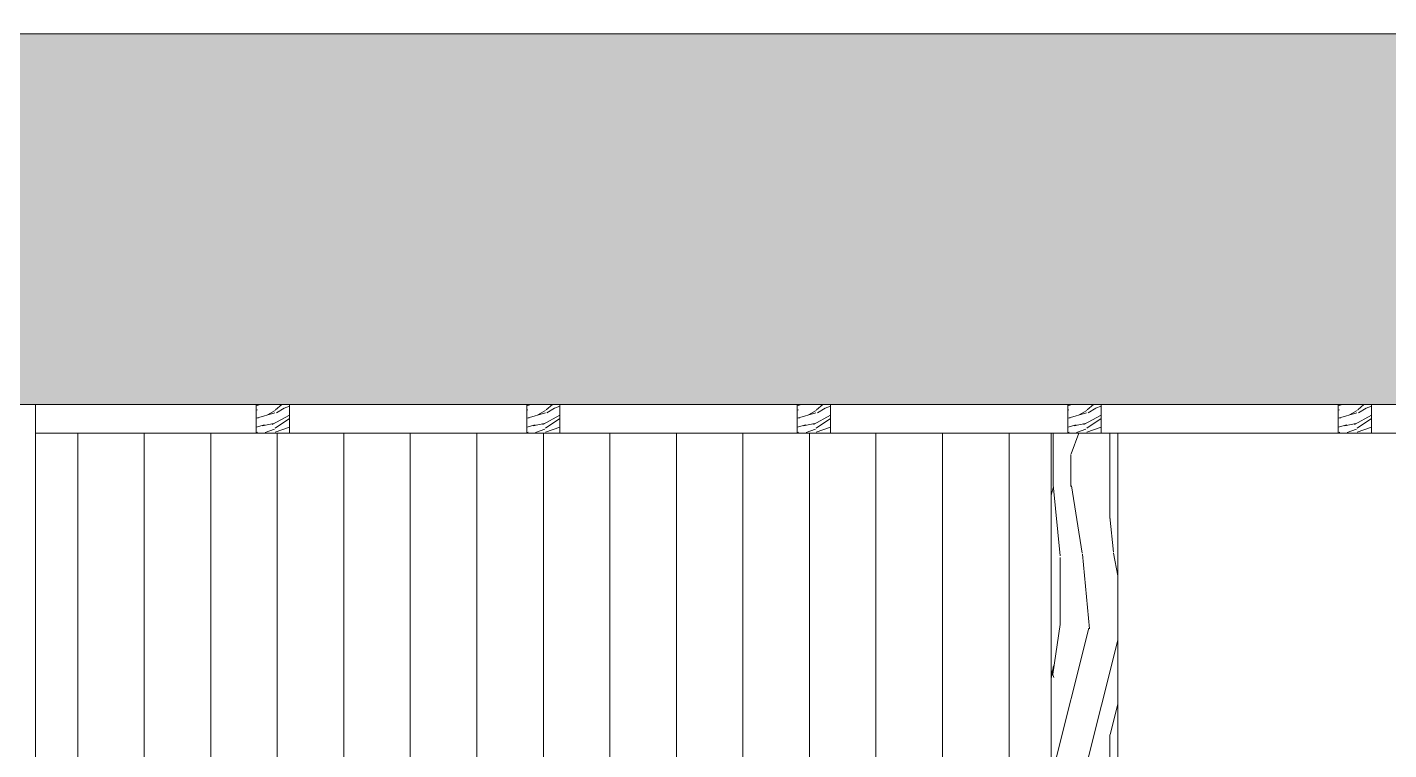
# Model space of a CAD drawing. Header units: metres. Extents: x -197 to 1099, y -24 to 14.
# Drawn here: x 736.388 to 739.458, y 1.736 to 3.365 of the extents above; entities that cross this region are included whole.
import ezdxf

# ---------------------------------------------------------------- set-up
doc = ezdxf.new("R2010")
doc.units = ezdxf.units.M
doc.header["$LTSCALE"] = 0.001
for name, color, linetype, lineweight, true_color in [('Jach-Anotaciones-CalidaddeLínea  0.13', 7, 'Continuous', 13, 0x000000), ('Jach-Anotaciones-CalidaddeLínea 0.18', 7, 'Continuous', 18, 0x000000), ('Jach-Anotaciones-Hatch-Lum50%', 9, 'Continuous', 13, 0x808080), ('JACH-Arq-Puertas01-', 7, 'Continuous', 13, 0x404040)]:
    doc.layers.add(name, color=color, linetype=linetype, lineweight=lineweight, true_color=true_color)

msp = doc.modelspace()

# ---------------------------------------------------------------- hatches: boundary and pattern name
at = {"layer": 'Jach-Anotaciones-Hatch-Lum50%', "ltscale": 100}
h = msp.add_hatch(dxfattribs=at)
h.set_pattern_fill('WOOD_01', color=256, scale=0.8, angle=90, pattern_type=2)
h.set_pattern_definition([(90, (539.9313, 0.568), (-0.8, 5e-17), [0.16, -0.64]), (98.9726, (540.363294, 0.576), (-0.7999981005, 4.8000000235), [0.1538832, -15.2344232]), (95.7105, (540.315294, 0.568), (-0.799988406, 7.20000014), [0.1607984, -7.8791008]), (74.5779, (540.075294, 0.568), (2.399989871, 8.7999996156), [0.2406656, -23.8259016]), (83.6599, (539.811294, 0.584), (-1.634e-06, 0.800000253), [0.1448864, -7.0994208]), (75.0686, (540.267294, 0.608), (0.799998696, 3.199999993), [0.1241936, -12.2951456]), (78.6901, (539.8033, 0.328), (-3e-07, 0.80000023), [0.3263376, -3.7528776]), (95.7105, (540.435294, 0.576), (-0.799988406, 7.20000014), [0.0803992, -7.9595]), (90, (540.0993, 0.568), (-0.8, 5e-17), [0.08, -0.72]), (90, (540.0033, 0.408), (-0.8, 5e-17), [0.24, -0.56]), (101.3099, (539.8833, 0.568), (-0.79999795, 3.19999982), [0.081584, -3.9976312]), (92.7263, (540.179294, 0.488), (-0.799996814, 16.000000236), [0.1681904, -16.6508464]), (82.4054, (540.203294, 0.528), (0.799994947, 6.399999886), [0.1210616, -11.9851336]), (90, (540.5073, 0.488), (-0.8, 5e-17), [0.16, -0.64]), (88.8309, (540.547294, 0.408), (-6.144e-07, 0.8000001466), [0.3920816, -38.81608]), (90, (539.9473, 0.408), (-0.8, 5e-17), [0.08, -0.72]), (90, (539.8833, 0.488), (-0.8, 5e-17), [0.08, -0.72]), (90, (539.8113, 0.128), (-0.8, 5e-17), [0.12, -0.68]), (80.5377, (539.7713, 0.344), (-3.1e-07, 0.80000006), [0.2433104, -4.6228992]), (90, (539.7713, 0.088), (-0.8, 5e-17), [0.16, -0.64]), (90, (540.4913, 0), (-0.8, 5e-17), [0.088, -0.712]), (90, (540.4513, 0.408), (-0.8, 5e-17), [0.08, -0.72]), (90, (540.4273, 0), (-0.8, 5e-17), [0.168, -0.632]), (95.4403, (540.379294, 0.408), (-0.799995827, 7.999999761), [0.16876, -16.7072576]), (90, (540.3153, 0.416), (-0.8, 5e-17), [0.152, -0.648]), (90, (540.2993, 0), (-0.8, 5e-17), [0.088, -0.712]), (88.8309, (540.171294, 0.096), (-6.144e-07, 0.8000001466), [0.3920816, -38.81608]), (90, (540.0993, 0.168), (-0.8, 5e-17), [0.08, -0.72]), (90, (540.0753, 0.088), (-0.8, 5e-17), [0.08, -0.72]), (90, (540.0753, 0.408), (-0.8, 5e-17), [0.16, -0.64]), (90, (540.0593, 0.248), (-0.8, 5e-17), [0.08, -0.72]), (90, (539.9633, 0.088), (-0.8, 5e-17), [0.16, -0.64]), (109.6538, (540.299294, 0.304), (-3.19999566, 8.800000202), [0.1189288, -11.7739248]), (101.3099, (540.0753, 0.168), (-0.79999795, 3.19999982), [0.081584, -3.9976312]), (101.3099, (540.1153, 0.488), (-0.79999795, 3.19999982), [0.081584, -3.9976312]), (95.7105, (539.811294, 0.248), (-0.799988406, 7.20000014), [0.0803992, -7.9595]), (79.6952, (539.755294, 0), (0.799995757, 4.799999982), [0.0894424, -8.854828]), (78.6901, (540.4913, 0.088), (-3e-07, 0.80000023), [0.081584, -3.9976312]), (180, (540.5073, 0.168), (-1e-16, -0.8), [0, -0.8]), (76.6076, (540.059294, 0), (3.1999756264, 13.60000018), [0.172696, -17.0969232]), (101.3099, (539.9473, 0.488), (-0.79999795, 3.19999982), [0.081584, -3.9976312]), (100.3048, (540.451294, 0.488), (-0.799996835, 3.99999983), [0.0894424, -8.854828]), (78.6901, (540.0993, 0.248), (-3e-07, 0.80000023), [0.081584, -3.9976312]), (78.6901, (540.0593, 0.328), (-3e-07, 0.80000023), [0.081584, -3.9976312]), (71.5651, (540.1393, 0), (-9.3e-07, 0.79999983), [0.1011928, -2.4286288]), (75.9638, (539.8673, 0.088), (-1e-06, 0.79999968), [0.3298488, -2.9686352]), (73.3008, (539.811294, 0.248), (1.599994986, 5.599999966), [0.2505672, -8.101676]), (90, (539.7713, 0.248), (-0.8, 5e-17), [0.096, -0.704]), (75.9638, (540.4273, 0.168), (-1e-06, 0.79999968), [0.3298488, -2.9686352]), (75.9638, (540.3713, 0.088), (-1e-06, 0.79999968), [0.3298488, -2.9686352]), (75.9638, (540.2993, 0.088), (-1e-06, 0.79999968), [0.3298488, -2.9686352]), (79.6952, (539.947294, 0), (0.799995757, 4.799999982), [0.0894424, -8.854828]), (75.9638, (539.9633, 0.248), (-1e-06, 0.79999968), [0.164924, -3.13356]), (79.6952, (540.203294, 0), (0.799995757, 4.799999982), [0.0894424, -8.854828]), (87.6141, (540.259294, 0.416), (-9.81e-07, 0.799999957), [0.1921664, -19.024492]), (79.6952, (540.115294, 0.328), (0.799995757, 4.799999982), [0.0894424, -8.854828]), (102.5288, (540.131294, 0.416), (-0.799999443, 3.200000383), [0.073756, -7.3018792]), (79.5626, (540.243294, 0), (1.5999882748, 8.799999746), [0.3091152, -30.602364]), (81.8699, (540.2993, 0.304), (1.93e-07, 0.79999957), [0.1131368, -5.5437168]), (94.7636, (540.219294, 0.088), (-0.79999316, 8.79999996), [0.1926656, -9.4406096]), (90, (540.2033, 0.28), (-0.8, 5e-17), [0.248, -0.552]), (74.7449, (539.843294, 0), (0.799998657, 3.19999977), [0.0912144, -9.0301888]), (80.5377, (540.5073, 0.168), (-3.1e-07, 0.80000006), [0.2433104, -4.6228992]), (70.0169, (540.339294, 0), (0.79999946, 2.399999904), [0.0936376, -9.2701216]), (90, (539.8673, 0.648), (-0.8, 5e-17), [0.04, -0.76]), (90, (540.2193, 0.648), (-0.8, 5e-17), [0.08, -0.72]), (101.3099, (540.5073, 0.648), (-0.79999795, 3.19999982), [0.081584, -3.9976312]), (90, (540.4273, 0.656), (-0.8, 5e-17), [0.144, -0.656]), (73.3008, (540.003294, 0.648), (1.599994986, 5.599999966), [0.0835224, -8.2687208]), (78.0207, (540.171294, 0.656), (3.2008781664, 15.199999689), [0.1472056, -26.8405152]), (180, (540.5073, 0.648), (-1e-16, -0.8), [0, -0.8]), (90, (540.4913, 0.728), (-0.8, 5e-17), [0.072, -0.728]), (90, (540.3393, 0.728), (-0.8, 5e-17), [0.072, -0.728]), (90, (540.2993, 0.728), (-0.8, 5e-17), [0.072, -0.728]), (66.0376, (540.027294, 0.728), (2.39998932, 5.600000022), [0.0787912, -7.8002896]), (78.5163, (539.931294, 0.728), (0.8001243765, 3.9999999871), [0.0734704, -52.17242]), (71.5651, (540.2193, 0.728), (-9.3e-07, 0.79999983), [0.0758944, -2.4539264]), (77.4712, (539.827294, 0.728), (0.799999682, 4.000000256), [0.073756, -7.3018792])])
h.paths.add_polyline_path([(738.69687, 2.45), (738.84687, 2.45), (738.84687, 0.40002), (738.69687, 0.40002)])

# ---------------------------------------------------------------- linework, layer by layer
at = {"layer": 'Jach-Anotaciones-CalidaddeLínea  0.13', "ltscale": 100}
for points in [[(754.34687, 3.35), (754.34687, 3.5), (754.49687, 3.5), (754.49687, 6.15), (738.84687, 6.15), (738.84687, 7.55), (733.02077, 7.55), (733.02077, 3.5), (733.17077, 3.5), (733.17077, 3.35)], [(733.17077, -0.025), (736.40687, -0.025), (736.40687, 2.51458), (733.17077, 2.51458)], [(736.40687, 2.45), (738.69687, 2.45), (738.69687, 0.40002), (738.62187, 0.40002), (738.62187, 0.17489), (736.40687, 0.175)], [(738.69687, 2.45), (738.84687, 2.45), (738.84687, 0.40002), (738.69687, 0.40002)]]:
    msp.add_lwpolyline(points, close=True, dxfattribs=at)
at = {"layer": 'JACH-Arq-Puertas01-', "ltscale": 100}
for points in [[(736.50187, 2.75), (738.60187, 2.75), (738.60187, 0.175), (736.50187, 0.175)], [(736.50187, 2.75), (736.65187, 2.75), (736.65187, 0.175), (736.50187, 0.175)], [(736.65187, 2.75), (736.80187, 2.75), (736.80187, 0.175), (736.65187, 0.175)], [(736.80187, 2.75), (736.95187, 2.75), (736.95187, 0.175), (736.80187, 0.175)], [(736.95187, 2.75), (737.10187, 2.75), (737.10187, 0.175), (736.95187, 0.175)], [(737.10187, 2.75), (737.25187, 2.75), (737.25187, 0.175), (737.10187, 0.175)], [(737.25187, 2.75), (737.40187, 2.75), (737.40187, 0.175), (737.25187, 0.175)], [(737.40187, 2.75), (737.55187, 2.75), (737.55187, 0.175), (737.40187, 0.175)], [(737.55187, 2.75), (737.70187, 2.75), (737.70187, 0.175), (737.55187, 0.175)], [(737.70187, 2.75), (737.85187, 2.75), (737.85187, 0.175), (737.70187, 0.175)], [(737.85187, 2.75), (738.00187, 2.75), (738.00187, 0.175), (737.85187, 0.175)], [(738.00187, 2.75), (738.15187, 2.75), (738.15187, 0.175), (738.00187, 0.175)], [(738.15187, 2.75), (738.30187, 2.75), (738.30187, 0.175), (738.15187, 0.175)], [(738.30187, 2.75), (738.45187, 2.75), (738.45187, 0.175), (738.30187, 0.175)], [(738.60187, 2.75), (738.45187, 2.75), (738.45187, 0.175), (738.60187, 0.175)]]:
    msp.add_lwpolyline(points, close=True, dxfattribs=at)

# ---------------------------------------------------------------- next in the draw order: wipeouts: each hides what was drawn before it
at = {"ltscale": 100}
msp.add_wipeout([(733.17077, 3.35), (754.34687, 3.35), (754.34687, 2.51458), (733.17077, 2.51458)], dxfattribs=at).dxf.layer = 'Jach-Anotaciones-CalidaddeLínea 0.18'

# ---------------------------------------------------------------- next in the draw order: hatches: boundary and pattern name
at = {"layer": 'Jach-Anotaciones-Hatch-Lum50%', "ltscale": 100}
h = msp.add_hatch(dxfattribs=at)
h.set_pattern_fill('218', color=256, scale=0.13, pattern_type=2)
h.set_pattern_definition([(0, (540.66904, 0.04875), (0.26, 0.13), [0.0325, -0.2275]), (0, (540.66904, 0.065), (0.26, 0.13), [0.0325, -0.0975]), (0, (540.79904, 0.08125), (0.26, 0.13), [0.0325, -0.2275]), (0, (540.60404, 0), (0.26, 0.13), [0.01625, -0.13, 0.01625, -0.0975]), (45, (540.62029, 0.0325), (0, 0.13), [0.02298097, -0.34471456]), (45, (540.60404, 0.08125), (0, 0.13), [0.016419, -0.35127653]), (45, (540.60404, 0.0975), (0, 0.13), [0.019695, -0.34800053]), (135, (540.76654, 0.0975), (1e-17, 0.13), [0.019695, -0.34800053]), (135, (540.76654, 0.08125), (1e-17, 0.13), [0.016419, -0.35127653]), (135, (540.75029, 0.0325), (1e-17, 0.13), [0.02298097, -0.34471456]), (26.56505, (540.63654, 0.0325), (-7e-12, 0.13), [0.0363361, -0.25435273]), (26.56505, (540.63654, 0.04875), (-7e-12, 0.13), [0.0363361, -0.25435273]), (26.56505, (540.57154, 0.065), (-7e-12, 0.13), [0.0363361, -0.25435273]), (26.56505, (540.57154, 0.08125), (-7e-12, 0.13), [0.0363361, -0.25435273]), (63.43495, (540.604044, 0), (7e-12, 0.13), [0.0363361, -0.54504157]), (63.43495, (540.620294, 0), (7e-12, 0.13), [0.0363361, -0.54504157]), (116.56505, (540.750294, 0), (-7e-12, 0.13), [0.0363361, -0.54504157]), (116.56505, (540.766544, 0), (-7e-12, 0.13), [0.0363361, -0.54504157]), (153.43495, (540.73404, 0.0325), (7e-12, 0.13), [0.0363361, -0.25435273]), (153.43495, (540.73404, 0.04875), (7e-12, 0.13), [0.0363361, -0.25435273]), (153.43495, (540.79904, 0.065), (7e-12, 0.13), [0.0363361, -0.25435273]), (153.43495, (540.79904, 0.08125), (7e-12, 0.13), [0.0363361, -0.25435273]), (82.874984, (540.604044, 0), (6e-14, 0.13), [0.13101166, -1.96517535]), (97.125016, (540.766544, 0), (-6e-14, 0.13), [0.13101166, -1.96517535])])
h.paths.add_polyline_path([(733.17077, 3.35), (754.34687, 3.35), (754.34687, 2.51458), (733.17077, 2.51458)])

# ---------------------------------------------------------------- next in the draw order: linework, layer by layer
at = {"layer": 'Jach-Anotaciones-CalidaddeLínea  0.13', "ltscale": 100}
msp.add_lwpolyline([(733.17077, 3.35), (754.34687, 3.35), (754.34687, 2.51458), (733.17077, 2.51458)], close=True, dxfattribs=at)

# ---------------------------------------------------------------- next in the draw order: wipeouts: each hides what was drawn before it
at = {"ltscale": 100}
msp.add_wipeout([(754.34687, 2.51458), (736.40687, 2.51458), (736.40687, 2.45), (754.34687, 2.45)], dxfattribs=at).dxf.layer = 'Jach-Anotaciones-CalidaddeLínea 0.18'

# ---------------------------------------------------------------- next in the draw order: hatches: boundary and pattern name
at = {"layer": 'Jach-Anotaciones-Hatch-Lum50%', "ltscale": 100}
h = msp.add_hatch(dxfattribs=at)
h.set_pattern_fill('WOOD_01', color=256, scale=0.2, angle=30, pattern_type=2)
h.set_pattern_definition([(30, (309.30012, 0.2061), (-0.1, 0.17320508), [0.04, -0.16]), (38.9726, (309.355848, 0.113569), (0.93923072707, 0.77320467243), [0.0384708, -3.8086058]), (35.7105, (309.348116, 0.122962), (1.4588472062, 1.0732025879), [0.0401996, -1.9697752]), (14.5779, (309.318116, 0.174923), (2.20525453897, 0.58038690266), [0.0601664, -5.9564754]), (23.6599, (309.28858, 0.23408), (0.1732049312, 0.1000003855), [0.0362216, -1.7748552]), (15.0686, (309.350776, 0.138354), (0.7928201585, 0.22679520083), [0.0310484, -3.0737864]), (18.6901, (309.232155, 0.203813), (0.1732050942, 0.1000000934), [0.0815844, -0.9382194]), (35.7105, (309.364848, 0.09798), (1.4588472062, 1.0732025879), [0.0200998, -1.989875]), (30, (309.32112, 0.16973), (-0.1, 0.17320508), [0.02, -0.18]), (30, (309.27448, 0.17051), (-0.1, 0.17320508), [0.06, -0.14]), (41.3099, (309.294116, 0.216492), (0.59282054, 0.573204614), [0.020396, -0.9994078]), (32.7263, (309.313796, 0.142406), (3.36410206446, 2.1732044205), [0.0420476, -4.1627116]), (22.4054, (309.325456, 0.14221), (1.4856399898, 0.6267959991), [0.0302654, -2.9962834]), (30, (309.3548, 0.0714), (-0.1, 0.17320508), [0.04, -0.16]), (28.8309, (309.342475, 0.052732), (0.173205035693, 0.10000015135), [0.0980204, -9.70402]), (30, (309.26748, 0.18264), (-0.1, 0.17320508), [0.02, -0.18]), (30, (309.2768, 0.2065), (-0.1, 0.17320508), [0.02, -0.18]), (30, (309.18985, 0.17708), (-0.1, 0.17320508), [0.03, -0.17]), (20.5377, (309.23162, 0.21274), (0.1732050554, 0.1000000749), [0.0608276, -1.1557248]), (30, (309.1762, 0.18074), (-0.1, 0.17320508), [0.04, -0.16]), (30, (309.24714, 0.01386), (-0.1, 0.17320508), [0.022, -0.178]), (30, (309.33048, 0.07352), (-0.1, 0.17320508), [0.02, -0.18]), (30, (309.23914, 0.02771), (-0.1, 0.17320508), [0.042, -0.158]), (35.4403, (309.321475, 0.089105), (1.63205127745, 1.17320414736), [0.04219, -4.1768144]), (30, (309.3152, 0.10396), (-0.1, 0.17320508), [0.038, -0.162]), (30, (309.22314, 0.05543), (-0.1, 0.17320508), [0.022, -0.178]), (28.8309, (309.227925, 0.0951384), (0.173205035693, 0.10000015135), [0.0980204, -9.70402]), (30, (309.23451, 0.11973), (-0.1, 0.17320508), [0.02, -0.18]), (30, (309.2142, 0.11492), (-0.1, 0.17320508), [0.02, -0.18]), (30, (309.28348, 0.15492), (-0.1, 0.17320508), [0.04, -0.16]), (30, (309.24683, 0.13839), (-0.1, 0.17320508), [0.02, -0.18]), (30, (309.2002, 0.13917), (-0.1, 0.17320508), [0.04, -0.16]), (49.6538, (309.288958, 0.093426), (1.50525647452, 1.79281940855), [0.0297322, -2.9434812]), (41.3099, (309.231514, 0.124923), (0.59282054, 0.573204614), [0.020396, -0.9994078]), (41.3099, (309.305796, 0.156263), (0.59282054, 0.573204614), [0.020396, -0.9994078]), (35.7105, (309.215834, 0.19208), (1.4588472062, 1.0732025879), [0.0200998, -1.989875]), (19.6952, (309.15514, 0.173205), (1.1392299502, 0.4267958355), [0.0223606, -2.213707]), (18.6901, (309.266193, 0.024856), (0.1732050942, 0.1000000934), [0.020396, -0.9994078]), (120, (309.28551, 0.0314), (-0.17320508, -0.1), [0, -0.2]), (16.6076, (309.19314, 0.107387), (3.34448336513, 1.00718497651), [0.043174, -4.2742308]), (41.3099, (309.284796, 0.192636), (0.59282054, 0.573204614), [0.020396, -0.9994078]), (40.3048, (309.347796, 0.083517), (0.7660257626, 0.6732043744), [0.0223606, -2.213707]), (18.6901, (309.251834, 0.129727), (0.1732050942, 0.1000000934), [0.020396, -0.9994078]), (18.6901, (309.264155, 0.148387), (0.1732050942, 0.1000000934), [0.020396, -0.9994078]), (11.5651, (309.20314, 0.090067), (0.173204928, 0.1000001815), [0.0252982, -0.6071572]), (15.9638, (309.188193, 0.159956), (0.173204888, 0.100000176), [0.0824622, -0.7421588]), (13.3008, (309.215834, 0.19208), (1.4124349312, 0.3535909199), [0.0626418, -2.025419]), (30, (309.21083, 0.20074), (-0.1, 0.17320508), [0.024, -0.176]), (15.9638, (309.275514, 0.048713), (0.173204888, 0.100000176), [0.0824622, -0.7421588]), (15.9638, (309.251193, 0.050837), (0.173204888, 0.100000176), [0.0824622, -0.7421588]), (15.9638, (309.242193, 0.066426), (0.173204888, 0.100000176), [0.0824622, -0.7421588]), (19.6952, (309.17914, 0.131636), (1.1392299502, 0.4267958355), [0.0223606, -2.213707]), (15.9638, (309.234834, 0.15917), (0.173204888, 0.100000176), [0.041231, -0.78339]), (19.6952, (309.21114, 0.07621), (1.1392299502, 0.4267958355), [0.0223606, -2.213707]), (27.6141, (309.308207, 0.116086), (0.17320494875, 0.10000020701), [0.0480416, -4.756123]), (19.6952, (309.271155, 0.136263), (1.1392299502, 0.4267958355), [0.0223606, -2.213707]), (42.5288, (309.292207, 0.143799), (0.5928204755, 0.573205008), [0.018439, -1.8254698]), (19.5626, (309.2161404, 0.06755), (2.10525436768, 0.75359234531), [0.0772788, -7.650591]), (21.8699, (309.288958, 0.093426), (0.1732050116, 0.0999999042), [0.0282842, -1.3859292]), (34.7636, (309.232193, 0.083746), (1.80525673466, 1.27320359476), [0.0481664, -2.3601524]), (30, (309.27176, 0.11121), (-0.1, 0.17320508), [0.062, -0.138]), (14.7449, (309.16614, 0.154153), (0.7928201053, 0.2267951812), [0.0228036, -2.2575472]), (20.5377, (309.285514, 0.031392), (0.1732050554, 0.1000000749), [0.0608276, -1.1557248]), (10.0169, (309.22814, 0.046765), (0.619615154, 0.1267950243), [0.0234094, -2.3175304]), (30, (309.30944, 0.22996), (-0.1, 0.17320508), [0.01, -0.19]), (30, (309.35344, 0.15375), (-0.1, 0.17320508), [0.02, -0.18]), (41.3099, (309.389437, 0.091392), (0.59282054, 0.573204614), [0.020396, -0.9994078]), (30, (309.38117, 0.10971), (-0.1, 0.17320508), [0.036, -0.164]), (13.3008, (309.326437, 0.200512), (1.4124349312, 0.3535909199), [0.0208806, -2.0671802]), (18.0207, (309.3491686, 0.1651384), (3.69100623785, 1.20698950949), [0.0368014, -6.7101288]), (120, (309.38944, 0.0914), (-0.17320508, -0.1), [0, -0.2]), (30, (309.40476, 0.10486), (-0.1, 0.17320508), [0.018, -0.182]), (30, (309.38576, 0.13777), (-0.1, 0.17320508), [0.018, -0.182]), (30, (309.38076, 0.14643), (-0.1, 0.17320508), [0.018, -0.182]), (6.0376, (309.346757, 0.205315), (1.5124342352, 0.1803870725), [0.0196978, -1.9500724]), (18.5163, (309.334757, 0.2261), (0.966040948051, 0.32676798933), [0.0183676, -13.043105]), (11.5651, (309.37076, 0.163746), (0.173204928, 0.1000001815), [0.0189736, -0.6134816]), (17.4712, (309.321757, 0.248617), (0.9660254196, 0.32679502), [0.018439, -1.8254698])])
h.paths.add_polyline_path([(736.90437, 2.51458), (736.97937, 2.51458), (736.97937, 2.45), (736.90437, 2.45)])
h = msp.add_hatch(dxfattribs=at)
h.set_pattern_fill('WOOD_01', color=256, scale=0.2, angle=30, pattern_type=2)
h.set_pattern_definition([(30, (309.91012, 0.2061), (-0.1, 0.17320508), [0.04, -0.16]), (38.9726, (309.965848, 0.113569), (0.93923072707, 0.77320467243), [0.0384708, -3.8086058]), (35.7105, (309.958116, 0.122962), (1.4588472062, 1.0732025879), [0.0401996, -1.9697752]), (14.5779, (309.928116, 0.174923), (2.20525453897, 0.58038690266), [0.0601664, -5.9564754]), (23.6599, (309.89858, 0.23408), (0.1732049312, 0.1000003855), [0.0362216, -1.7748552]), (15.0686, (309.960776, 0.138354), (0.7928201585, 0.22679520083), [0.0310484, -3.0737864]), (18.6901, (309.842155, 0.203813), (0.1732050942, 0.1000000934), [0.0815844, -0.9382194]), (35.7105, (309.974848, 0.09798), (1.4588472062, 1.0732025879), [0.0200998, -1.989875]), (30, (309.93112, 0.16973), (-0.1, 0.17320508), [0.02, -0.18]), (30, (309.88448, 0.17051), (-0.1, 0.17320508), [0.06, -0.14]), (41.3099, (309.904116, 0.216492), (0.59282054, 0.573204614), [0.020396, -0.9994078]), (32.7263, (309.923796, 0.142406), (3.36410206446, 2.1732044205), [0.0420476, -4.1627116]), (22.4054, (309.935456, 0.14221), (1.4856399898, 0.6267959991), [0.0302654, -2.9962834]), (30, (309.9648, 0.0714), (-0.1, 0.17320508), [0.04, -0.16]), (28.8309, (309.952475, 0.052732), (0.173205035693, 0.10000015135), [0.0980204, -9.70402]), (30, (309.87748, 0.18264), (-0.1, 0.17320508), [0.02, -0.18]), (30, (309.8868, 0.2065), (-0.1, 0.17320508), [0.02, -0.18]), (30, (309.79985, 0.17708), (-0.1, 0.17320508), [0.03, -0.17]), (20.5377, (309.84162, 0.21274), (0.1732050554, 0.1000000749), [0.0608276, -1.1557248]), (30, (309.7862, 0.18074), (-0.1, 0.17320508), [0.04, -0.16]), (30, (309.85714, 0.01386), (-0.1, 0.17320508), [0.022, -0.178]), (30, (309.94048, 0.07352), (-0.1, 0.17320508), [0.02, -0.18]), (30, (309.84914, 0.02771), (-0.1, 0.17320508), [0.042, -0.158]), (35.4403, (309.931475, 0.089105), (1.63205127745, 1.17320414736), [0.04219, -4.1768144]), (30, (309.9252, 0.10396), (-0.1, 0.17320508), [0.038, -0.162]), (30, (309.83314, 0.05543), (-0.1, 0.17320508), [0.022, -0.178]), (28.8309, (309.837925, 0.0951384), (0.173205035693, 0.10000015135), [0.0980204, -9.70402]), (30, (309.84451, 0.11973), (-0.1, 0.17320508), [0.02, -0.18]), (30, (309.8242, 0.11492), (-0.1, 0.17320508), [0.02, -0.18]), (30, (309.89348, 0.15492), (-0.1, 0.17320508), [0.04, -0.16]), (30, (309.85683, 0.13839), (-0.1, 0.17320508), [0.02, -0.18]), (30, (309.8102, 0.13917), (-0.1, 0.17320508), [0.04, -0.16]), (49.6538, (309.898958, 0.093426), (1.50525647452, 1.79281940855), [0.0297322, -2.9434812]), (41.3099, (309.841514, 0.124923), (0.59282054, 0.573204614), [0.020396, -0.9994078]), (41.3099, (309.915796, 0.156263), (0.59282054, 0.573204614), [0.020396, -0.9994078]), (35.7105, (309.825834, 0.19208), (1.4588472062, 1.0732025879), [0.0200998, -1.989875]), (19.6952, (309.76514, 0.173205), (1.1392299502, 0.4267958355), [0.0223606, -2.213707]), (18.6901, (309.876193, 0.024856), (0.1732050942, 0.1000000934), [0.020396, -0.9994078]), (120, (309.89551, 0.0314), (-0.17320508, -0.1), [0, -0.2]), (16.6076, (309.80314, 0.107387), (3.34448336513, 1.00718497651), [0.043174, -4.2742308]), (41.3099, (309.894796, 0.192636), (0.59282054, 0.573204614), [0.020396, -0.9994078]), (40.3048, (309.957796, 0.083517), (0.7660257626, 0.6732043744), [0.0223606, -2.213707]), (18.6901, (309.861834, 0.129727), (0.1732050942, 0.1000000934), [0.020396, -0.9994078]), (18.6901, (309.874155, 0.148387), (0.1732050942, 0.1000000934), [0.020396, -0.9994078]), (11.5651, (309.81314, 0.090067), (0.173204928, 0.1000001815), [0.0252982, -0.6071572]), (15.9638, (309.798193, 0.159956), (0.173204888, 0.100000176), [0.0824622, -0.7421588]), (13.3008, (309.825834, 0.19208), (1.4124349312, 0.3535909199), [0.0626418, -2.025419]), (30, (309.82083, 0.20074), (-0.1, 0.17320508), [0.024, -0.176]), (15.9638, (309.885514, 0.048713), (0.173204888, 0.100000176), [0.0824622, -0.7421588]), (15.9638, (309.861193, 0.050837), (0.173204888, 0.100000176), [0.0824622, -0.7421588]), (15.9638, (309.852193, 0.066426), (0.173204888, 0.100000176), [0.0824622, -0.7421588]), (19.6952, (309.78914, 0.131636), (1.1392299502, 0.4267958355), [0.0223606, -2.213707]), (15.9638, (309.844834, 0.15917), (0.173204888, 0.100000176), [0.041231, -0.78339]), (19.6952, (309.82114, 0.07621), (1.1392299502, 0.4267958355), [0.0223606, -2.213707]), (27.6141, (309.918207, 0.116086), (0.17320494875, 0.10000020701), [0.0480416, -4.756123]), (19.6952, (309.881155, 0.136263), (1.1392299502, 0.4267958355), [0.0223606, -2.213707]), (42.5288, (309.902207, 0.143799), (0.5928204755, 0.573205008), [0.018439, -1.8254698]), (19.5626, (309.8261404, 0.06755), (2.10525436768, 0.75359234531), [0.0772788, -7.650591]), (21.8699, (309.898958, 0.093426), (0.1732050116, 0.0999999042), [0.0282842, -1.3859292]), (34.7636, (309.842193, 0.083746), (1.80525673466, 1.27320359476), [0.0481664, -2.3601524]), (30, (309.88176, 0.11121), (-0.1, 0.17320508), [0.062, -0.138]), (14.7449, (309.77614, 0.154153), (0.7928201053, 0.2267951812), [0.0228036, -2.2575472]), (20.5377, (309.895514, 0.031392), (0.1732050554, 0.1000000749), [0.0608276, -1.1557248]), (10.0169, (309.83814, 0.046765), (0.619615154, 0.1267950243), [0.0234094, -2.3175304]), (30, (309.91944, 0.22996), (-0.1, 0.17320508), [0.01, -0.19]), (30, (309.96344, 0.15375), (-0.1, 0.17320508), [0.02, -0.18]), (41.3099, (309.999437, 0.091392), (0.59282054, 0.573204614), [0.020396, -0.9994078]), (30, (309.99117, 0.10971), (-0.1, 0.17320508), [0.036, -0.164]), (13.3008, (309.936437, 0.200512), (1.4124349312, 0.3535909199), [0.0208806, -2.0671802]), (18.0207, (309.9591686, 0.1651384), (3.69100623785, 1.20698950949), [0.0368014, -6.7101288]), (120, (309.99944, 0.0914), (-0.17320508, -0.1), [0, -0.2]), (30, (310.01476, 0.10486), (-0.1, 0.17320508), [0.018, -0.182]), (30, (309.99576, 0.13777), (-0.1, 0.17320508), [0.018, -0.182]), (30, (309.99076, 0.14643), (-0.1, 0.17320508), [0.018, -0.182]), (6.0376, (309.956757, 0.205315), (1.5124342352, 0.1803870725), [0.0196978, -1.9500724]), (18.5163, (309.944757, 0.2261), (0.966040948051, 0.32676798933), [0.0183676, -13.043105]), (11.5651, (309.98076, 0.163746), (0.173204928, 0.1000001815), [0.0189736, -0.6134816]), (17.4712, (309.931757, 0.248617), (0.9660254196, 0.32679502), [0.018439, -1.8254698])])
h.paths.add_polyline_path([(737.51437, 2.51458), (737.58937, 2.51458), (737.58937, 2.45), (737.51437, 2.45)])
h = msp.add_hatch(dxfattribs=at)
h.set_pattern_fill('WOOD_01', color=256, scale=0.2, angle=30, pattern_type=2)
h.set_pattern_definition([(30, (310.52012, 0.2061), (-0.1, 0.17320508), [0.04, -0.16]), (38.9726, (310.575848, 0.113569), (0.93923072707, 0.77320467243), [0.0384708, -3.8086058]), (35.7105, (310.568116, 0.122962), (1.4588472062, 1.0732025879), [0.0401996, -1.9697752]), (14.5779, (310.538116, 0.174923), (2.20525453897, 0.58038690266), [0.0601664, -5.9564754]), (23.6599, (310.50858, 0.23408), (0.1732049312, 0.1000003855), [0.0362216, -1.7748552]), (15.0686, (310.570776, 0.138354), (0.7928201585, 0.22679520083), [0.0310484, -3.0737864]), (18.6901, (310.452155, 0.203813), (0.1732050942, 0.1000000934), [0.0815844, -0.9382194]), (35.7105, (310.584848, 0.09798), (1.4588472062, 1.0732025879), [0.0200998, -1.989875]), (30, (310.54112, 0.16973), (-0.1, 0.17320508), [0.02, -0.18]), (30, (310.49448, 0.17051), (-0.1, 0.17320508), [0.06, -0.14]), (41.3099, (310.514116, 0.216492), (0.59282054, 0.573204614), [0.020396, -0.9994078]), (32.7263, (310.533796, 0.142406), (3.36410206446, 2.1732044205), [0.0420476, -4.1627116]), (22.4054, (310.545456, 0.14221), (1.4856399898, 0.6267959991), [0.0302654, -2.9962834]), (30, (310.5748, 0.0714), (-0.1, 0.17320508), [0.04, -0.16]), (28.8309, (310.562475, 0.052732), (0.173205035693, 0.10000015135), [0.0980204, -9.70402]), (30, (310.48748, 0.18264), (-0.1, 0.17320508), [0.02, -0.18]), (30, (310.4968, 0.2065), (-0.1, 0.17320508), [0.02, -0.18]), (30, (310.40985, 0.17708), (-0.1, 0.17320508), [0.03, -0.17]), (20.5377, (310.45162, 0.21274), (0.1732050554, 0.1000000749), [0.0608276, -1.1557248]), (30, (310.3962, 0.18074), (-0.1, 0.17320508), [0.04, -0.16]), (30, (310.46714, 0.01386), (-0.1, 0.17320508), [0.022, -0.178]), (30, (310.55048, 0.07352), (-0.1, 0.17320508), [0.02, -0.18]), (30, (310.45914, 0.02771), (-0.1, 0.17320508), [0.042, -0.158]), (35.4403, (310.541475, 0.089105), (1.63205127745, 1.17320414736), [0.04219, -4.1768144]), (30, (310.5352, 0.10396), (-0.1, 0.17320508), [0.038, -0.162]), (30, (310.44314, 0.05543), (-0.1, 0.17320508), [0.022, -0.178]), (28.8309, (310.447925, 0.0951384), (0.173205035693, 0.10000015135), [0.0980204, -9.70402]), (30, (310.45451, 0.11973), (-0.1, 0.17320508), [0.02, -0.18]), (30, (310.4342, 0.11492), (-0.1, 0.17320508), [0.02, -0.18]), (30, (310.50348, 0.15492), (-0.1, 0.17320508), [0.04, -0.16]), (30, (310.46683, 0.13839), (-0.1, 0.17320508), [0.02, -0.18]), (30, (310.4202, 0.13917), (-0.1, 0.17320508), [0.04, -0.16]), (49.6538, (310.508958, 0.093426), (1.50525647452, 1.79281940855), [0.0297322, -2.9434812]), (41.3099, (310.451514, 0.124923), (0.59282054, 0.573204614), [0.020396, -0.9994078]), (41.3099, (310.525796, 0.156263), (0.59282054, 0.573204614), [0.020396, -0.9994078]), (35.7105, (310.435834, 0.19208), (1.4588472062, 1.0732025879), [0.0200998, -1.989875]), (19.6952, (310.37514, 0.173205), (1.1392299502, 0.4267958355), [0.0223606, -2.213707]), (18.6901, (310.486193, 0.024856), (0.1732050942, 0.1000000934), [0.020396, -0.9994078]), (120, (310.50551, 0.0314), (-0.17320508, -0.1), [0, -0.2]), (16.6076, (310.41314, 0.107387), (3.34448336513, 1.00718497651), [0.043174, -4.2742308]), (41.3099, (310.504796, 0.192636), (0.59282054, 0.573204614), [0.020396, -0.9994078]), (40.3048, (310.567796, 0.083517), (0.7660257626, 0.6732043744), [0.0223606, -2.213707]), (18.6901, (310.471834, 0.129727), (0.1732050942, 0.1000000934), [0.020396, -0.9994078]), (18.6901, (310.484155, 0.148387), (0.1732050942, 0.1000000934), [0.020396, -0.9994078]), (11.5651, (310.42314, 0.090067), (0.173204928, 0.1000001815), [0.0252982, -0.6071572]), (15.9638, (310.408193, 0.159956), (0.173204888, 0.100000176), [0.0824622, -0.7421588]), (13.3008, (310.435834, 0.19208), (1.4124349312, 0.3535909199), [0.0626418, -2.025419]), (30, (310.43083, 0.20074), (-0.1, 0.17320508), [0.024, -0.176]), (15.9638, (310.495514, 0.048713), (0.173204888, 0.100000176), [0.0824622, -0.7421588]), (15.9638, (310.471193, 0.050837), (0.173204888, 0.100000176), [0.0824622, -0.7421588]), (15.9638, (310.462193, 0.066426), (0.173204888, 0.100000176), [0.0824622, -0.7421588]), (19.6952, (310.39914, 0.131636), (1.1392299502, 0.4267958355), [0.0223606, -2.213707]), (15.9638, (310.454834, 0.15917), (0.173204888, 0.100000176), [0.041231, -0.78339]), (19.6952, (310.43114, 0.07621), (1.1392299502, 0.4267958355), [0.0223606, -2.213707]), (27.6141, (310.528207, 0.116086), (0.17320494875, 0.10000020701), [0.0480416, -4.756123]), (19.6952, (310.491155, 0.136263), (1.1392299502, 0.4267958355), [0.0223606, -2.213707]), (42.5288, (310.512207, 0.143799), (0.5928204755, 0.573205008), [0.018439, -1.8254698]), (19.5626, (310.4361404, 0.06755), (2.10525436768, 0.75359234531), [0.0772788, -7.650591]), (21.8699, (310.508958, 0.093426), (0.1732050116, 0.0999999042), [0.0282842, -1.3859292]), (34.7636, (310.452193, 0.083746), (1.80525673466, 1.27320359476), [0.0481664, -2.3601524]), (30, (310.49176, 0.11121), (-0.1, 0.17320508), [0.062, -0.138]), (14.7449, (310.38614, 0.154153), (0.7928201053, 0.2267951812), [0.0228036, -2.2575472]), (20.5377, (310.505514, 0.031392), (0.1732050554, 0.1000000749), [0.0608276, -1.1557248]), (10.0169, (310.44814, 0.046765), (0.619615154, 0.1267950243), [0.0234094, -2.3175304]), (30, (310.52944, 0.22996), (-0.1, 0.17320508), [0.01, -0.19]), (30, (310.57344, 0.15375), (-0.1, 0.17320508), [0.02, -0.18]), (41.3099, (310.609437, 0.091392), (0.59282054, 0.573204614), [0.020396, -0.9994078]), (30, (310.60117, 0.10971), (-0.1, 0.17320508), [0.036, -0.164]), (13.3008, (310.546437, 0.200512), (1.4124349312, 0.3535909199), [0.0208806, -2.0671802]), (18.0207, (310.5691686, 0.1651384), (3.69100623785, 1.20698950949), [0.0368014, -6.7101288]), (120, (310.60944, 0.0914), (-0.17320508, -0.1), [0, -0.2]), (30, (310.62476, 0.10486), (-0.1, 0.17320508), [0.018, -0.182]), (30, (310.60576, 0.13777), (-0.1, 0.17320508), [0.018, -0.182]), (30, (310.60076, 0.14643), (-0.1, 0.17320508), [0.018, -0.182]), (6.0376, (310.566757, 0.205315), (1.5124342352, 0.1803870725), [0.0196978, -1.9500724]), (18.5163, (310.554757, 0.2261), (0.966040948051, 0.32676798933), [0.0183676, -13.043105]), (11.5651, (310.59076, 0.163746), (0.173204928, 0.1000001815), [0.0189736, -0.6134816]), (17.4712, (310.541757, 0.248617), (0.9660254196, 0.32679502), [0.018439, -1.8254698])])
h.paths.add_polyline_path([(738.12437, 2.51458), (738.19937, 2.51458), (738.19937, 2.45), (738.12437, 2.45)])
h = msp.add_hatch(dxfattribs=at)
h.set_pattern_fill('WOOD_01', color=256, scale=0.2, angle=30, pattern_type=2)
h.set_pattern_definition([(30, (311.13012, 0.2061), (-0.1, 0.17320508), [0.04, -0.16]), (38.9726, (311.185848, 0.113569), (0.93923072707, 0.77320467243), [0.0384708, -3.8086058]), (35.7105, (311.178116, 0.122962), (1.4588472062, 1.0732025879), [0.0401996, -1.9697752]), (14.5779, (311.148116, 0.174923), (2.20525453897, 0.58038690266), [0.0601664, -5.9564754]), (23.6599, (311.11858, 0.23408), (0.1732049312, 0.1000003855), [0.0362216, -1.7748552]), (15.0686, (311.180776, 0.138354), (0.7928201585, 0.22679520083), [0.0310484, -3.0737864]), (18.6901, (311.062155, 0.203813), (0.1732050942, 0.1000000934), [0.0815844, -0.9382194]), (35.7105, (311.194848, 0.09798), (1.4588472062, 1.0732025879), [0.0200998, -1.989875]), (30, (311.15112, 0.16973), (-0.1, 0.17320508), [0.02, -0.18]), (30, (311.10448, 0.17051), (-0.1, 0.17320508), [0.06, -0.14]), (41.3099, (311.124116, 0.216492), (0.59282054, 0.573204614), [0.020396, -0.9994078]), (32.7263, (311.143796, 0.142406), (3.36410206446, 2.1732044205), [0.0420476, -4.1627116]), (22.4054, (311.155456, 0.14221), (1.4856399898, 0.6267959991), [0.0302654, -2.9962834]), (30, (311.1848, 0.0714), (-0.1, 0.17320508), [0.04, -0.16]), (28.8309, (311.172475, 0.052732), (0.173205035693, 0.10000015135), [0.0980204, -9.70402]), (30, (311.09748, 0.18264), (-0.1, 0.17320508), [0.02, -0.18]), (30, (311.1068, 0.2065), (-0.1, 0.17320508), [0.02, -0.18]), (30, (311.01985, 0.17708), (-0.1, 0.17320508), [0.03, -0.17]), (20.5377, (311.06162, 0.21274), (0.1732050554, 0.1000000749), [0.0608276, -1.1557248]), (30, (311.0062, 0.18074), (-0.1, 0.17320508), [0.04, -0.16]), (30, (311.07714, 0.01386), (-0.1, 0.17320508), [0.022, -0.178]), (30, (311.16048, 0.07352), (-0.1, 0.17320508), [0.02, -0.18]), (30, (311.06914, 0.02771), (-0.1, 0.17320508), [0.042, -0.158]), (35.4403, (311.151475, 0.089105), (1.63205127745, 1.17320414736), [0.04219, -4.1768144]), (30, (311.1452, 0.10396), (-0.1, 0.17320508), [0.038, -0.162]), (30, (311.05314, 0.05543), (-0.1, 0.17320508), [0.022, -0.178]), (28.8309, (311.057925, 0.0951384), (0.173205035693, 0.10000015135), [0.0980204, -9.70402]), (30, (311.06451, 0.11973), (-0.1, 0.17320508), [0.02, -0.18]), (30, (311.0442, 0.11492), (-0.1, 0.17320508), [0.02, -0.18]), (30, (311.11348, 0.15492), (-0.1, 0.17320508), [0.04, -0.16]), (30, (311.07683, 0.13839), (-0.1, 0.17320508), [0.02, -0.18]), (30, (311.0302, 0.13917), (-0.1, 0.17320508), [0.04, -0.16]), (49.6538, (311.118958, 0.093426), (1.50525647452, 1.79281940855), [0.0297322, -2.9434812]), (41.3099, (311.061514, 0.124923), (0.59282054, 0.573204614), [0.020396, -0.9994078]), (41.3099, (311.135796, 0.156263), (0.59282054, 0.573204614), [0.020396, -0.9994078]), (35.7105, (311.045834, 0.19208), (1.4588472062, 1.0732025879), [0.0200998, -1.989875]), (19.6952, (310.98514, 0.173205), (1.1392299502, 0.4267958355), [0.0223606, -2.213707]), (18.6901, (311.096193, 0.024856), (0.1732050942, 0.1000000934), [0.020396, -0.9994078]), (120, (311.11551, 0.0314), (-0.17320508, -0.1), [0, -0.2]), (16.6076, (311.02314, 0.107387), (3.34448336513, 1.00718497651), [0.043174, -4.2742308]), (41.3099, (311.114796, 0.192636), (0.59282054, 0.573204614), [0.020396, -0.9994078]), (40.3048, (311.177796, 0.083517), (0.7660257626, 0.6732043744), [0.0223606, -2.213707]), (18.6901, (311.081834, 0.129727), (0.1732050942, 0.1000000934), [0.020396, -0.9994078]), (18.6901, (311.094155, 0.148387), (0.1732050942, 0.1000000934), [0.020396, -0.9994078]), (11.5651, (311.03314, 0.090067), (0.173204928, 0.1000001815), [0.0252982, -0.6071572]), (15.9638, (311.018193, 0.159956), (0.173204888, 0.100000176), [0.0824622, -0.7421588]), (13.3008, (311.045834, 0.19208), (1.4124349312, 0.3535909199), [0.0626418, -2.025419]), (30, (311.04083, 0.20074), (-0.1, 0.17320508), [0.024, -0.176]), (15.9638, (311.105514, 0.048713), (0.173204888, 0.100000176), [0.0824622, -0.7421588]), (15.9638, (311.081193, 0.050837), (0.173204888, 0.100000176), [0.0824622, -0.7421588]), (15.9638, (311.072193, 0.066426), (0.173204888, 0.100000176), [0.0824622, -0.7421588]), (19.6952, (311.00914, 0.131636), (1.1392299502, 0.4267958355), [0.0223606, -2.213707]), (15.9638, (311.064834, 0.15917), (0.173204888, 0.100000176), [0.041231, -0.78339]), (19.6952, (311.04114, 0.07621), (1.1392299502, 0.4267958355), [0.0223606, -2.213707]), (27.6141, (311.138207, 0.116086), (0.17320494875, 0.10000020701), [0.0480416, -4.756123]), (19.6952, (311.101155, 0.136263), (1.1392299502, 0.4267958355), [0.0223606, -2.213707]), (42.5288, (311.122207, 0.143799), (0.5928204755, 0.573205008), [0.018439, -1.8254698]), (19.5626, (311.0461404, 0.06755), (2.10525436768, 0.75359234531), [0.0772788, -7.650591]), (21.8699, (311.118958, 0.093426), (0.1732050116, 0.0999999042), [0.0282842, -1.3859292]), (34.7636, (311.062193, 0.083746), (1.80525673466, 1.27320359476), [0.0481664, -2.3601524]), (30, (311.10176, 0.11121), (-0.1, 0.17320508), [0.062, -0.138]), (14.7449, (310.99614, 0.154153), (0.7928201053, 0.2267951812), [0.0228036, -2.2575472]), (20.5377, (311.115514, 0.031392), (0.1732050554, 0.1000000749), [0.0608276, -1.1557248]), (10.0169, (311.05814, 0.046765), (0.619615154, 0.1267950243), [0.0234094, -2.3175304]), (30, (311.13944, 0.22996), (-0.1, 0.17320508), [0.01, -0.19]), (30, (311.18344, 0.15375), (-0.1, 0.17320508), [0.02, -0.18]), (41.3099, (311.219437, 0.091392), (0.59282054, 0.573204614), [0.020396, -0.9994078]), (30, (311.21117, 0.10971), (-0.1, 0.17320508), [0.036, -0.164]), (13.3008, (311.156437, 0.200512), (1.4124349312, 0.3535909199), [0.0208806, -2.0671802]), (18.0207, (311.1791686, 0.1651384), (3.69100623785, 1.20698950949), [0.0368014, -6.7101288]), (120, (311.21944, 0.0914), (-0.17320508, -0.1), [0, -0.2]), (30, (311.23476, 0.10486), (-0.1, 0.17320508), [0.018, -0.182]), (30, (311.21576, 0.13777), (-0.1, 0.17320508), [0.018, -0.182]), (30, (311.21076, 0.14643), (-0.1, 0.17320508), [0.018, -0.182]), (6.0376, (311.176757, 0.205315), (1.5124342352, 0.1803870725), [0.0196978, -1.9500724]), (18.5163, (311.164757, 0.2261), (0.966040948051, 0.32676798933), [0.0183676, -13.043105]), (11.5651, (311.20076, 0.163746), (0.173204928, 0.1000001815), [0.0189736, -0.6134816]), (17.4712, (311.151757, 0.248617), (0.9660254196, 0.32679502), [0.018439, -1.8254698])])
h.paths.add_polyline_path([(738.73437, 2.51458), (738.80937, 2.51458), (738.80937, 2.45), (738.73437, 2.45)])
h = msp.add_hatch(dxfattribs=at)
h.set_pattern_fill('WOOD_01', color=256, scale=0.2, angle=30, pattern_type=2)
h.set_pattern_definition([(30, (311.74012, 0.2061), (-0.1, 0.17320508), [0.04, -0.16]), (38.9726, (311.795848, 0.113569), (0.93923072707, 0.77320467243), [0.0384708, -3.8086058]), (35.7105, (311.788116, 0.122962), (1.4588472062, 1.0732025879), [0.0401996, -1.9697752]), (14.5779, (311.758116, 0.174923), (2.20525453897, 0.58038690266), [0.0601664, -5.9564754]), (23.6599, (311.72858, 0.23408), (0.1732049312, 0.1000003855), [0.0362216, -1.7748552]), (15.0686, (311.790776, 0.138354), (0.7928201585, 0.22679520083), [0.0310484, -3.0737864]), (18.6901, (311.672155, 0.203813), (0.1732050942, 0.1000000934), [0.0815844, -0.9382194]), (35.7105, (311.804848, 0.09798), (1.4588472062, 1.0732025879), [0.0200998, -1.989875]), (30, (311.76112, 0.16973), (-0.1, 0.17320508), [0.02, -0.18]), (30, (311.71448, 0.17051), (-0.1, 0.17320508), [0.06, -0.14]), (41.3099, (311.734116, 0.216492), (0.59282054, 0.573204614), [0.020396, -0.9994078]), (32.7263, (311.753796, 0.142406), (3.36410206446, 2.1732044205), [0.0420476, -4.1627116]), (22.4054, (311.765456, 0.14221), (1.4856399898, 0.6267959991), [0.0302654, -2.9962834]), (30, (311.7948, 0.0714), (-0.1, 0.17320508), [0.04, -0.16]), (28.8309, (311.782475, 0.052732), (0.173205035693, 0.10000015135), [0.0980204, -9.70402]), (30, (311.70748, 0.18264), (-0.1, 0.17320508), [0.02, -0.18]), (30, (311.7168, 0.2065), (-0.1, 0.17320508), [0.02, -0.18]), (30, (311.62985, 0.17708), (-0.1, 0.17320508), [0.03, -0.17]), (20.5377, (311.67162, 0.21274), (0.1732050554, 0.1000000749), [0.0608276, -1.1557248]), (30, (311.6162, 0.18074), (-0.1, 0.17320508), [0.04, -0.16]), (30, (311.68714, 0.01386), (-0.1, 0.17320508), [0.022, -0.178]), (30, (311.77048, 0.07352), (-0.1, 0.17320508), [0.02, -0.18]), (30, (311.67914, 0.02771), (-0.1, 0.17320508), [0.042, -0.158]), (35.4403, (311.761475, 0.089105), (1.63205127745, 1.17320414736), [0.04219, -4.1768144]), (30, (311.7552, 0.10396), (-0.1, 0.17320508), [0.038, -0.162]), (30, (311.66314, 0.05543), (-0.1, 0.17320508), [0.022, -0.178]), (28.8309, (311.667925, 0.0951384), (0.173205035693, 0.10000015135), [0.0980204, -9.70402]), (30, (311.67451, 0.11973), (-0.1, 0.17320508), [0.02, -0.18]), (30, (311.6542, 0.11492), (-0.1, 0.17320508), [0.02, -0.18]), (30, (311.72348, 0.15492), (-0.1, 0.17320508), [0.04, -0.16]), (30, (311.68683, 0.13839), (-0.1, 0.17320508), [0.02, -0.18]), (30, (311.6402, 0.13917), (-0.1, 0.17320508), [0.04, -0.16]), (49.6538, (311.728958, 0.093426), (1.50525647452, 1.79281940855), [0.0297322, -2.9434812]), (41.3099, (311.671514, 0.124923), (0.59282054, 0.573204614), [0.020396, -0.9994078]), (41.3099, (311.745796, 0.156263), (0.59282054, 0.573204614), [0.020396, -0.9994078]), (35.7105, (311.655834, 0.19208), (1.4588472062, 1.0732025879), [0.0200998, -1.989875]), (19.6952, (311.59514, 0.173205), (1.1392299502, 0.4267958355), [0.0223606, -2.213707]), (18.6901, (311.706193, 0.024856), (0.1732050942, 0.1000000934), [0.020396, -0.9994078]), (120, (311.72551, 0.0314), (-0.17320508, -0.1), [0, -0.2]), (16.6076, (311.63314, 0.107387), (3.34448336513, 1.00718497651), [0.043174, -4.2742308]), (41.3099, (311.724796, 0.192636), (0.59282054, 0.573204614), [0.020396, -0.9994078]), (40.3048, (311.787796, 0.083517), (0.7660257626, 0.6732043744), [0.0223606, -2.213707]), (18.6901, (311.691834, 0.129727), (0.1732050942, 0.1000000934), [0.020396, -0.9994078]), (18.6901, (311.704155, 0.148387), (0.1732050942, 0.1000000934), [0.020396, -0.9994078]), (11.5651, (311.64314, 0.090067), (0.173204928, 0.1000001815), [0.0252982, -0.6071572]), (15.9638, (311.628193, 0.159956), (0.173204888, 0.100000176), [0.0824622, -0.7421588]), (13.3008, (311.655834, 0.19208), (1.4124349312, 0.3535909199), [0.0626418, -2.025419]), (30, (311.65083, 0.20074), (-0.1, 0.17320508), [0.024, -0.176]), (15.9638, (311.715514, 0.048713), (0.173204888, 0.100000176), [0.0824622, -0.7421588]), (15.9638, (311.691193, 0.050837), (0.173204888, 0.100000176), [0.0824622, -0.7421588]), (15.9638, (311.682193, 0.066426), (0.173204888, 0.100000176), [0.0824622, -0.7421588]), (19.6952, (311.61914, 0.131636), (1.1392299502, 0.4267958355), [0.0223606, -2.213707]), (15.9638, (311.674834, 0.15917), (0.173204888, 0.100000176), [0.041231, -0.78339]), (19.6952, (311.65114, 0.07621), (1.1392299502, 0.4267958355), [0.0223606, -2.213707]), (27.6141, (311.748207, 0.116086), (0.17320494875, 0.10000020701), [0.0480416, -4.756123]), (19.6952, (311.711155, 0.136263), (1.1392299502, 0.4267958355), [0.0223606, -2.213707]), (42.5288, (311.732207, 0.143799), (0.5928204755, 0.573205008), [0.018439, -1.8254698]), (19.5626, (311.6561404, 0.06755), (2.10525436768, 0.75359234531), [0.0772788, -7.650591]), (21.8699, (311.728958, 0.093426), (0.1732050116, 0.0999999042), [0.0282842, -1.3859292]), (34.7636, (311.672193, 0.083746), (1.80525673466, 1.27320359476), [0.0481664, -2.3601524]), (30, (311.71176, 0.11121), (-0.1, 0.17320508), [0.062, -0.138]), (14.7449, (311.60614, 0.154153), (0.7928201053, 0.2267951812), [0.0228036, -2.2575472]), (20.5377, (311.725514, 0.031392), (0.1732050554, 0.1000000749), [0.0608276, -1.1557248]), (10.0169, (311.66814, 0.046765), (0.619615154, 0.1267950243), [0.0234094, -2.3175304]), (30, (311.74944, 0.22996), (-0.1, 0.17320508), [0.01, -0.19]), (30, (311.79344, 0.15375), (-0.1, 0.17320508), [0.02, -0.18]), (41.3099, (311.829437, 0.091392), (0.59282054, 0.573204614), [0.020396, -0.9994078]), (30, (311.82117, 0.10971), (-0.1, 0.17320508), [0.036, -0.164]), (13.3008, (311.766437, 0.200512), (1.4124349312, 0.3535909199), [0.0208806, -2.0671802]), (18.0207, (311.7891686, 0.1651384), (3.69100623785, 1.20698950949), [0.0368014, -6.7101288]), (120, (311.82944, 0.0914), (-0.17320508, -0.1), [0, -0.2]), (30, (311.84476, 0.10486), (-0.1, 0.17320508), [0.018, -0.182]), (30, (311.82576, 0.13777), (-0.1, 0.17320508), [0.018, -0.182]), (30, (311.82076, 0.14643), (-0.1, 0.17320508), [0.018, -0.182]), (6.0376, (311.786757, 0.205315), (1.5124342352, 0.1803870725), [0.0196978, -1.9500724]), (18.5163, (311.774757, 0.2261), (0.966040948051, 0.32676798933), [0.0183676, -13.043105]), (11.5651, (311.81076, 0.163746), (0.173204928, 0.1000001815), [0.0189736, -0.6134816]), (17.4712, (311.761757, 0.248617), (0.9660254196, 0.32679502), [0.018439, -1.8254698])])
h.paths.add_polyline_path([(739.34437, 2.51458), (739.41937, 2.51458), (739.41937, 2.45), (739.34437, 2.45)])

# ---------------------------------------------------------------- next in the draw order: linework, layer by layer
at = {"layer": 'Jach-Anotaciones-CalidaddeLínea  0.13', "ltscale": 100}
for points in [[(754.34687, 2.51458), (736.40687, 2.51458), (736.40687, 2.45), (754.34687, 2.45)], [(736.90437, 2.51458), (736.97937, 2.51458), (736.97937, 2.45), (736.90437, 2.45)], [(737.51437, 2.51458), (737.58937, 2.51458), (737.58937, 2.45), (737.51437, 2.45)], [(738.12437, 2.51458), (738.19937, 2.51458), (738.19937, 2.45), (738.12437, 2.45)], [(738.73437, 2.51458), (738.80937, 2.51458), (738.80937, 2.45), (738.73437, 2.45)], [(739.34437, 2.51458), (739.41937, 2.51458), (739.41937, 2.45), (739.34437, 2.45)]]:
    msp.add_lwpolyline(points, close=True, dxfattribs=at)

doc.saveas('drawing.dxf')
